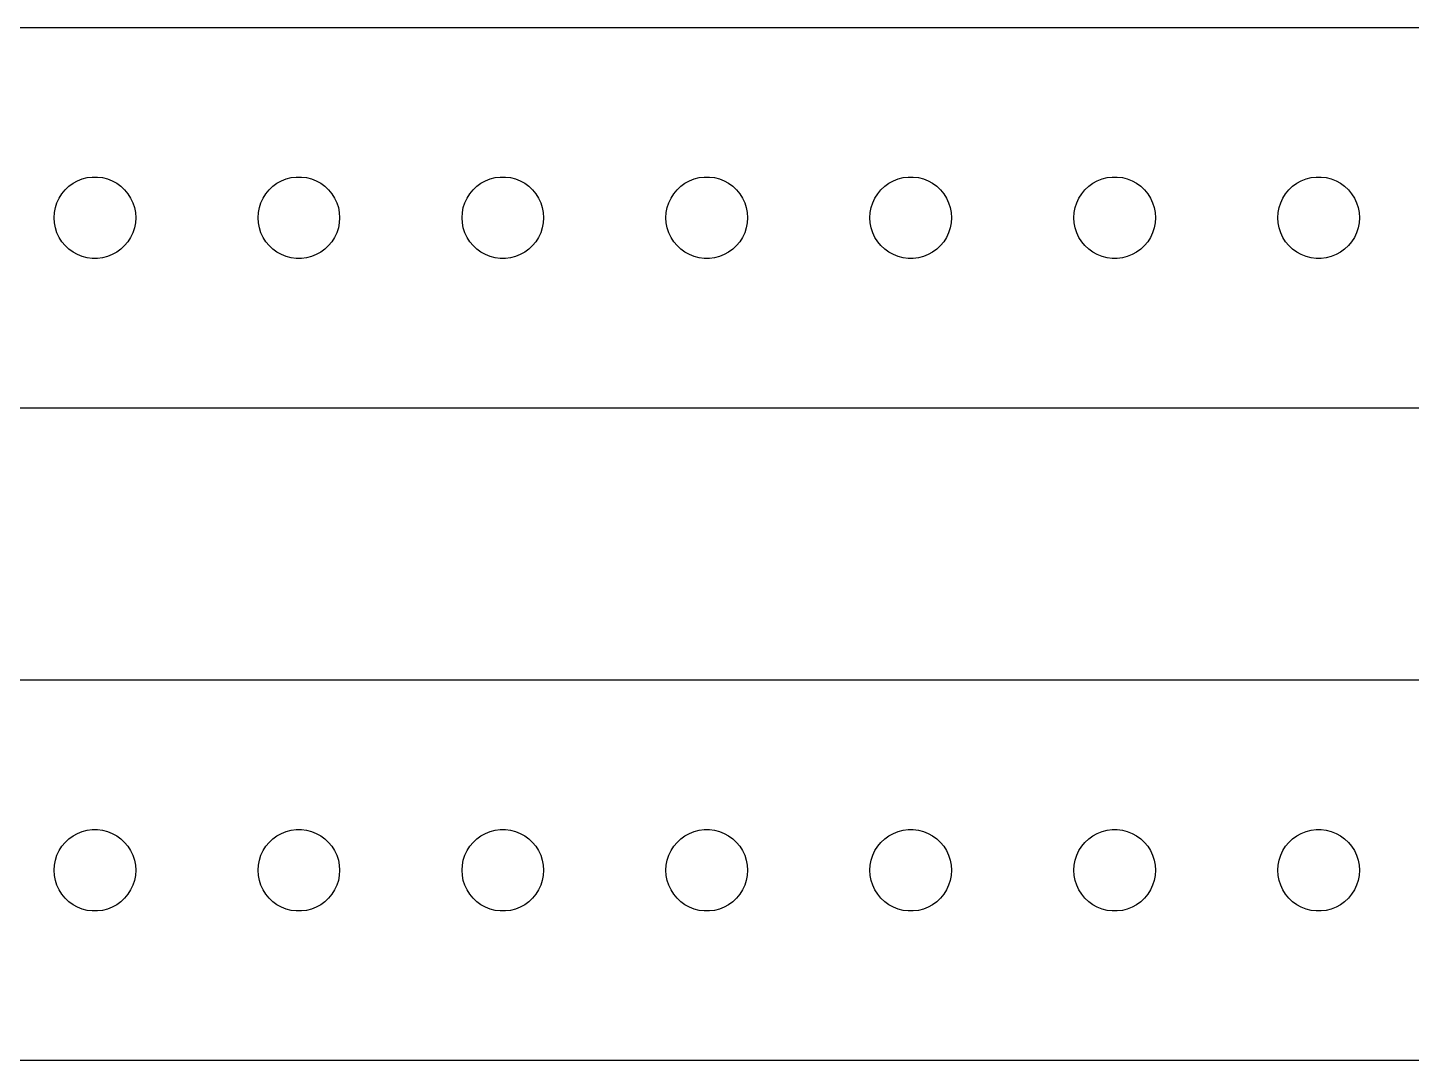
# Model space of a CAD drawing. Header units: metres. Extents: x -187 to 187, y 17 to 55.
# Drawn here: x 42.5 to 93.4, y 17 to 55 of the extents above; entities that cross this region are included whole.
import ezdxf

# ---------------------------------------------------------------- set-up
doc = ezdxf.new("R2010")
doc.units = ezdxf.units.M

msp = doc.modelspace()

# ---------------------------------------------------------------- linework, layer by layer
for p, q in [((182.314, 54.9901), (-182.314, 54.9901)), ((44.1963, 49.2665), (44.3613, 49.3572)), ((44.3613, 49.3572), (44.5365, 49.4266)), ((44.5365, 49.4266), (44.7189, 49.4734)), ((44.7189, 49.4734), (44.9058, 49.497)), ((44.9058, 49.497), (45.0942, 49.497)), ((45.0942, 49.497), (45.2811, 49.4734)), ((45.2811, 49.4734), (45.4635, 49.4266)), ((45.4635, 49.4266), (45.6387, 49.3572)), ((45.6387, 49.3572), (45.8037, 49.2665)), ((51.6963, 49.2665), (51.8613, 49.3572)), ((51.8613, 49.3572), (52.0365, 49.4266)), ((52.0365, 49.4266), (52.2189, 49.4734)), ((52.2189, 49.4734), (52.4058, 49.497)), ((52.4058, 49.497), (52.5942, 49.497)), ((52.5942, 49.497), (52.7811, 49.4734)), ((52.7811, 49.4734), (52.9635, 49.4266)), ((52.9635, 49.4266), (53.1387, 49.3572)), ((53.1387, 49.3572), (53.3037, 49.2665)), ((59.1963, 49.2665), (59.3613, 49.3572)), ((59.3613, 49.3572), (59.5365, 49.4266)), ((59.5365, 49.4266), (59.7189, 49.4734)), ((59.7189, 49.4734), (59.9058, 49.497)), ((59.9058, 49.497), (60.0942, 49.497)), ((60.0942, 49.497), (60.2811, 49.4734)), ((60.2811, 49.4734), (60.4635, 49.4266)), ((60.4635, 49.4266), (60.6387, 49.3572)), ((60.6387, 49.3572), (60.8037, 49.2665)), ((66.6963, 49.2665), (66.8613, 49.3572)), ((66.8613, 49.3572), (67.0365, 49.4266)), ((67.0365, 49.4266), (67.2189, 49.4734)), ((67.2189, 49.4734), (67.4058, 49.497)), ((67.4058, 49.497), (67.5942, 49.497)), ((67.5942, 49.497), (67.7811, 49.4734)), ((67.7811, 49.4734), (67.9635, 49.4266)), ((67.9635, 49.4266), (68.1387, 49.3572)), ((68.1387, 49.3572), (68.3037, 49.2665)), ((74.1963, 49.2665), (74.3613, 49.3572)), ((74.3613, 49.3572), (74.5365, 49.4266)), ((74.5365, 49.4266), (74.7189, 49.4734)), ((74.7189, 49.4734), (74.9058, 49.497)), ((74.9058, 49.497), (75.0942, 49.497)), ((75.0942, 49.497), (75.2811, 49.4734)), ((75.2811, 49.4734), (75.4635, 49.4266)), ((75.4635, 49.4266), (75.6387, 49.3572)), ((75.6387, 49.3572), (75.8037, 49.2665)), ((81.6963, 49.2665), (81.8613, 49.3572)), ((81.8613, 49.3572), (82.0365, 49.4266)), ((82.0365, 49.4266), (82.2189, 49.4734)), ((82.2189, 49.4734), (82.4058, 49.497)), ((82.4058, 49.497), (82.5942, 49.497)), ((82.5942, 49.497), (82.7811, 49.4734)), ((82.7811, 49.4734), (82.9635, 49.4266)), ((82.9635, 49.4266), (83.1387, 49.3572)), ((83.1387, 49.3572), (83.3037, 49.2665)), ((89.1963, 49.2665), (89.3613, 49.3572)), ((89.3613, 49.3572), (89.5365, 49.4266)), ((89.5365, 49.4266), (89.7189, 49.4734)), ((89.7189, 49.4734), (89.9058, 49.497)), ((89.9058, 49.497), (90.0942, 49.497)), ((90.0942, 49.497), (90.2811, 49.4734)), ((90.2811, 49.4734), (90.4635, 49.4266)), ((90.4635, 49.4266), (90.6387, 49.3572)), ((90.6387, 49.3572), (90.8037, 49.2665)), ((43.6855, 48.7226), (43.7865, 48.8817)), ((43.7865, 48.8817), (43.9065, 49.0268)), ((43.9065, 49.0268), (44.0439, 49.1558)), ((44.0439, 49.1558), (44.1963, 49.2665)), ((45.8037, 49.2665), (45.9561, 49.1558)), ((45.9561, 49.1558), (46.0934, 49.0268)), ((46.0934, 49.0268), (46.2135, 48.8817)), ((46.2135, 48.8817), (46.3145, 48.7226)), ((51.1855, 48.7226), (51.2865, 48.8817)), ((51.2865, 48.8817), (51.4065, 49.0268)), ((51.4065, 49.0268), (51.5439, 49.1558)), ((51.5439, 49.1558), (51.6963, 49.2665)), ((53.3037, 49.2665), (53.4561, 49.1558)), ((53.4561, 49.1558), (53.5934, 49.0268)), ((53.5934, 49.0268), (53.7135, 48.8817)), ((53.7135, 48.8817), (53.8145, 48.7226)), ((58.6855, 48.7226), (58.7865, 48.8817)), ((58.7865, 48.8817), (58.9065, 49.0268)), ((58.9065, 49.0268), (59.0439, 49.1558)), ((59.0439, 49.1558), (59.1963, 49.2665)), ((60.8037, 49.2665), (60.9561, 49.1558)), ((60.9561, 49.1558), (61.0934, 49.0268)), ((61.0934, 49.0268), (61.2135, 48.8817)), ((61.2135, 48.8817), (61.3145, 48.7226)), ((66.1855, 48.7226), (66.2865, 48.8817)), ((66.2865, 48.8817), (66.4065, 49.0268)), ((66.4065, 49.0268), (66.5439, 49.1558)), ((66.5439, 49.1558), (66.6963, 49.2665)), ((68.3037, 49.2665), (68.4561, 49.1558)), ((68.4561, 49.1558), (68.5934, 49.0268)), ((68.5934, 49.0268), (68.7135, 48.8817)), ((68.7135, 48.8817), (68.8145, 48.7226)), ((73.6855, 48.7226), (73.7865, 48.8817)), ((73.7865, 48.8817), (73.9065, 49.0268)), ((73.9065, 49.0268), (74.0439, 49.1558)), ((74.0439, 49.1558), (74.1963, 49.2665)), ((75.8037, 49.2665), (75.9561, 49.1558)), ((75.9561, 49.1558), (76.0934, 49.0268)), ((76.0934, 49.0268), (76.2135, 48.8817)), ((76.2135, 48.8817), (76.3145, 48.7226)), ((81.1855, 48.7226), (81.2865, 48.8817)), ((81.2865, 48.8817), (81.4065, 49.0268)), ((81.4065, 49.0268), (81.5439, 49.1558)), ((81.5439, 49.1558), (81.6963, 49.2665)), ((83.3037, 49.2665), (83.4561, 49.1558)), ((83.4561, 49.1558), (83.5934, 49.0268)), ((83.5934, 49.0268), (83.7135, 48.8817)), ((83.7135, 48.8817), (83.8145, 48.7226)), ((88.6855, 48.7226), (88.7865, 48.8817)), ((88.7865, 48.8817), (88.9065, 49.0268)), ((88.9065, 49.0268), (89.0439, 49.1558)), ((89.0439, 49.1558), (89.1963, 49.2665)), ((90.8037, 49.2665), (90.9561, 49.1558)), ((90.9561, 49.1558), (91.0934, 49.0268)), ((91.0934, 49.0268), (91.2135, 48.8817)), ((91.2135, 48.8817), (91.3145, 48.7226)), ((43.5118, 48.188), (43.5471, 48.373)), ((43.5471, 48.373), (43.6053, 48.5522)), ((43.6053, 48.5522), (43.6855, 48.7226)), ((46.3145, 48.7226), (46.3947, 48.5522)), ((46.3947, 48.5522), (46.4529, 48.373)), ((46.4529, 48.373), (46.4882, 48.188)), ((51.0118, 48.188), (51.0471, 48.373)), ((51.0471, 48.373), (51.1053, 48.5522)), ((51.1053, 48.5522), (51.1855, 48.7226)), ((53.8145, 48.7226), (53.8947, 48.5522)), ((53.8947, 48.5522), (53.9529, 48.373)), ((53.9529, 48.373), (53.9882, 48.188)), ((58.5118, 48.188), (58.5471, 48.373)), ((58.5471, 48.373), (58.6053, 48.5522)), ((58.6053, 48.5522), (58.6855, 48.7226)), ((61.3145, 48.7226), (61.3947, 48.5522)), ((61.3947, 48.5522), (61.4529, 48.373)), ((61.4529, 48.373), (61.4882, 48.188)), ((66.0118, 48.188), (66.0471, 48.373)), ((66.0471, 48.373), (66.1053, 48.5522)), ((66.1053, 48.5522), (66.1855, 48.7226)), ((68.8145, 48.7226), (68.8947, 48.5522)), ((68.8947, 48.5522), (68.9529, 48.373)), ((68.9529, 48.373), (68.9882, 48.188)), ((73.5118, 48.188), (73.5471, 48.373)), ((73.5471, 48.373), (73.6053, 48.5522)), ((73.6053, 48.5522), (73.6855, 48.7226)), ((76.3145, 48.7226), (76.3947, 48.5522)), ((76.3947, 48.5522), (76.4529, 48.373)), ((76.4529, 48.373), (76.4882, 48.188)), ((81.0118, 48.188), (81.0471, 48.373)), ((81.0471, 48.373), (81.1053, 48.5522)), ((81.1053, 48.5522), (81.1855, 48.7226)), ((83.8145, 48.7226), (83.8947, 48.5522)), ((83.8947, 48.5522), (83.9529, 48.373)), ((83.9529, 48.373), (83.9882, 48.188)), ((88.5118, 48.188), (88.5471, 48.373)), ((88.5471, 48.373), (88.6053, 48.5522)), ((88.6053, 48.5522), (88.6855, 48.7226)), ((91.3145, 48.7226), (91.3947, 48.5522)), ((91.3947, 48.5522), (91.4529, 48.373)), ((91.4529, 48.373), (91.4882, 48.188)), ((43.5, 48), (43.5118, 48.188)), ((43.5118, 47.812), (43.5, 48)), ((46.4882, 48.188), (46.5, 48)), ((46.5, 48), (46.4882, 47.812)), ((51, 48), (51.0118, 48.188)), ((51.0118, 47.812), (51, 48)), ((53.9882, 48.188), (54, 48)), ((54, 48), (53.9882, 47.812)), ((58.5, 48), (58.5118, 48.188)), ((58.5118, 47.812), (58.5, 48)), ((61.4882, 48.188), (61.5, 48)), ((61.5, 48), (61.4882, 47.812)), ((66, 48), (66.0118, 48.188)), ((66.0118, 47.812), (66, 48)), ((68.9882, 48.188), (69, 48)), ((69, 48), (68.9882, 47.812)), ((73.5, 48), (73.5118, 48.188)), ((73.5118, 47.812), (73.5, 48)), ((76.4882, 48.188), (76.5, 48)), ((76.5, 48), (76.4882, 47.812)), ((81, 48), (81.0118, 48.188)), ((81.0118, 47.812), (81, 48)), ((83.9882, 48.188), (84, 48)), ((84, 48), (83.9882, 47.812)), ((88.5, 48), (88.5118, 48.188)), ((88.5118, 47.812), (88.5, 48)), ((91.4882, 48.188), (91.5, 48)), ((91.5, 48), (91.4882, 47.812)), ((43.5471, 47.627), (43.5118, 47.812)), ((43.6053, 47.4478), (43.5471, 47.627)), ((43.6855, 47.2774), (43.6053, 47.4478)), ((46.3947, 47.4478), (46.3145, 47.2774)), ((46.4529, 47.627), (46.3947, 47.4478)), ((46.4882, 47.812), (46.4529, 47.627)), ((51.0471, 47.627), (51.0118, 47.812)), ((51.1053, 47.4478), (51.0471, 47.627)), ((51.1855, 47.2774), (51.1053, 47.4478)), ((53.8947, 47.4478), (53.8145, 47.2774)), ((53.9529, 47.627), (53.8947, 47.4478)), ((53.9882, 47.812), (53.9529, 47.627)), ((58.5471, 47.627), (58.5118, 47.812)), ((58.6053, 47.4478), (58.5471, 47.627)), ((58.6855, 47.2774), (58.6053, 47.4478)), ((61.3947, 47.4478), (61.3145, 47.2774)), ((61.4529, 47.627), (61.3947, 47.4478)), ((61.4882, 47.812), (61.4529, 47.627)), ((66.0471, 47.627), (66.0118, 47.812)), ((66.1053, 47.4478), (66.0471, 47.627)), ((66.1855, 47.2774), (66.1053, 47.4478)), ((68.8947, 47.4478), (68.8145, 47.2774)), ((68.9529, 47.627), (68.8947, 47.4478)), ((68.9882, 47.812), (68.9529, 47.627)), ((73.5471, 47.627), (73.5118, 47.812)), ((73.6053, 47.4478), (73.5471, 47.627)), ((73.6855, 47.2774), (73.6053, 47.4478)), ((76.3947, 47.4478), (76.3145, 47.2774)), ((76.4529, 47.627), (76.3947, 47.4478)), ((76.4882, 47.812), (76.4529, 47.627)), ((81.0471, 47.627), (81.0118, 47.812)), ((81.1053, 47.4478), (81.0471, 47.627)), ((81.1855, 47.2774), (81.1053, 47.4478)), ((83.8947, 47.4478), (83.8145, 47.2774)), ((83.9529, 47.627), (83.8947, 47.4478)), ((83.9882, 47.812), (83.9529, 47.627)), ((88.5471, 47.627), (88.5118, 47.812)), ((88.6053, 47.4478), (88.5471, 47.627)), ((88.6855, 47.2774), (88.6053, 47.4478)), ((91.3947, 47.4478), (91.3145, 47.2774)), ((91.4529, 47.627), (91.3947, 47.4478)), ((91.4882, 47.812), (91.4529, 47.627)), ((43.7865, 47.1183), (43.6855, 47.2774)), ((43.9065, 46.9732), (43.7865, 47.1183)), ((44.0439, 46.8442), (43.9065, 46.9732)), ((44.1963, 46.7335), (44.0439, 46.8442)), ((45.9561, 46.8442), (45.8037, 46.7335)), ((46.0934, 46.9732), (45.9561, 46.8442)), ((46.2135, 47.1183), (46.0934, 46.9732)), ((46.3145, 47.2774), (46.2135, 47.1183)), ((51.2865, 47.1183), (51.1855, 47.2774)), ((51.4065, 46.9732), (51.2865, 47.1183)), ((51.5439, 46.8442), (51.4065, 46.9732)), ((51.6963, 46.7335), (51.5439, 46.8442)), ((53.4561, 46.8442), (53.3037, 46.7335)), ((53.5934, 46.9732), (53.4561, 46.8442)), ((53.7135, 47.1183), (53.5934, 46.9732)), ((53.8145, 47.2774), (53.7135, 47.1183)), ((58.7865, 47.1183), (58.6855, 47.2774)), ((58.9065, 46.9732), (58.7865, 47.1183)), ((59.0439, 46.8442), (58.9065, 46.9732)), ((59.1963, 46.7335), (59.0439, 46.8442)), ((60.9561, 46.8442), (60.8037, 46.7335)), ((61.0934, 46.9732), (60.9561, 46.8442)), ((61.2135, 47.1183), (61.0934, 46.9732)), ((61.3145, 47.2774), (61.2135, 47.1183)), ((66.2865, 47.1183), (66.1855, 47.2774)), ((66.4065, 46.9732), (66.2865, 47.1183)), ((66.5439, 46.8442), (66.4065, 46.9732)), ((66.6963, 46.7335), (66.5439, 46.8442)), ((68.4561, 46.8442), (68.3037, 46.7335)), ((68.5934, 46.9732), (68.4561, 46.8442)), ((68.7135, 47.1183), (68.5934, 46.9732)), ((68.8145, 47.2774), (68.7135, 47.1183)), ((73.7865, 47.1183), (73.6855, 47.2774)), ((73.9065, 46.9732), (73.7865, 47.1183)), ((74.0439, 46.8442), (73.9065, 46.9732)), ((74.1963, 46.7335), (74.0439, 46.8442)), ((75.9561, 46.8442), (75.8037, 46.7335)), ((76.0934, 46.9732), (75.9561, 46.8442)), ((76.2135, 47.1183), (76.0934, 46.9732)), ((76.3145, 47.2774), (76.2135, 47.1183)), ((81.2865, 47.1183), (81.1855, 47.2774)), ((81.4065, 46.9732), (81.2865, 47.1183)), ((81.5439, 46.8442), (81.4065, 46.9732)), ((81.6963, 46.7335), (81.5439, 46.8442)), ((83.4561, 46.8442), (83.3037, 46.7335)), ((83.5934, 46.9732), (83.4561, 46.8442)), ((83.7135, 47.1183), (83.5934, 46.9732)), ((83.8145, 47.2774), (83.7135, 47.1183)), ((88.7865, 47.1183), (88.6855, 47.2774)), ((88.9065, 46.9732), (88.7865, 47.1183)), ((89.0439, 46.8442), (88.9065, 46.9732)), ((89.1963, 46.7335), (89.0439, 46.8442)), ((90.9561, 46.8442), (90.8037, 46.7335)), ((91.0934, 46.9732), (90.9561, 46.8442)), ((91.2135, 47.1183), (91.0934, 46.9732)), ((91.3145, 47.2774), (91.2135, 47.1183)), ((44.3613, 46.6428), (44.1963, 46.7335)), ((44.5365, 46.5734), (44.3613, 46.6428)), ((44.7189, 46.5266), (44.5365, 46.5734)), ((44.9058, 46.503), (44.7189, 46.5266)), ((45.0942, 46.503), (44.9058, 46.503)), ((45.2811, 46.5266), (45.0942, 46.503)), ((45.4635, 46.5734), (45.2811, 46.5266)), ((45.6387, 46.6428), (45.4635, 46.5734)), ((45.8037, 46.7335), (45.6387, 46.6428)), ((51.8613, 46.6428), (51.6963, 46.7335)), ((52.0365, 46.5734), (51.8613, 46.6428)), ((52.2189, 46.5266), (52.0365, 46.5734)), ((52.4058, 46.503), (52.2189, 46.5266)), ((52.5942, 46.503), (52.4058, 46.503)), ((52.7811, 46.5266), (52.5942, 46.503)), ((52.9635, 46.5734), (52.7811, 46.5266)), ((53.1387, 46.6428), (52.9635, 46.5734)), ((53.3037, 46.7335), (53.1387, 46.6428)), ((59.3613, 46.6428), (59.1963, 46.7335)), ((59.5365, 46.5734), (59.3613, 46.6428)), ((59.7189, 46.5266), (59.5365, 46.5734)), ((59.9058, 46.503), (59.7189, 46.5266)), ((60.0942, 46.503), (59.9058, 46.503)), ((60.2811, 46.5266), (60.0942, 46.503)), ((60.4635, 46.5734), (60.2811, 46.5266)), ((60.6387, 46.6428), (60.4635, 46.5734)), ((60.8037, 46.7335), (60.6387, 46.6428)), ((66.8613, 46.6428), (66.6963, 46.7335)), ((67.0365, 46.5734), (66.8613, 46.6428)), ((67.2189, 46.5266), (67.0365, 46.5734)), ((67.4058, 46.503), (67.2189, 46.5266)), ((67.5942, 46.503), (67.4058, 46.503)), ((67.7811, 46.5266), (67.5942, 46.503)), ((67.9635, 46.5734), (67.7811, 46.5266)), ((68.1387, 46.6428), (67.9635, 46.5734)), ((68.3037, 46.7335), (68.1387, 46.6428)), ((74.3613, 46.6428), (74.1963, 46.7335)), ((74.5365, 46.5734), (74.3613, 46.6428)), ((74.7189, 46.5266), (74.5365, 46.5734)), ((74.9058, 46.503), (74.7189, 46.5266)), ((75.0942, 46.503), (74.9058, 46.503)), ((75.2811, 46.5266), (75.0942, 46.503)), ((75.4635, 46.5734), (75.2811, 46.5266)), ((75.6387, 46.6428), (75.4635, 46.5734)), ((75.8037, 46.7335), (75.6387, 46.6428)), ((81.8613, 46.6428), (81.6963, 46.7335)), ((82.0365, 46.5734), (81.8613, 46.6428)), ((82.2189, 46.5266), (82.0365, 46.5734)), ((82.4058, 46.503), (82.2189, 46.5266)), ((82.5942, 46.503), (82.4058, 46.503)), ((82.7811, 46.5266), (82.5942, 46.503)), ((82.9635, 46.5734), (82.7811, 46.5266)), ((83.1387, 46.6428), (82.9635, 46.5734)), ((83.3037, 46.7335), (83.1387, 46.6428)), ((89.3613, 46.6428), (89.1963, 46.7335)), ((89.5365, 46.5734), (89.3613, 46.6428)), ((89.7189, 46.5266), (89.5365, 46.5734)), ((89.9058, 46.503), (89.7189, 46.5266)), ((90.0942, 46.503), (89.9058, 46.503)), ((90.2811, 46.5266), (90.0942, 46.503)), ((90.4635, 46.5734), (90.2811, 46.5266)), ((90.6387, 46.6428), (90.4635, 46.5734)), ((90.8037, 46.7335), (90.6387, 46.6428)), ((-182.314, 41.0099), (182.314, 41.0099)), ((182.314, 30.9901), (-182.314, 30.9901)), ((44.5365, 25.4266), (44.7189, 25.4734)), ((44.7189, 25.4734), (44.9058, 25.497)), ((44.9058, 25.497), (45.0942, 25.497)), ((45.0942, 25.497), (45.2811, 25.4734)), ((45.2811, 25.4734), (45.4635, 25.4266)), ((52.0365, 25.4266), (52.2189, 25.4734)), ((52.2189, 25.4734), (52.4058, 25.497)), ((52.4058, 25.497), (52.5942, 25.497)), ((52.5942, 25.497), (52.7811, 25.4734)), ((52.7811, 25.4734), (52.9635, 25.4266)), ((59.5365, 25.4266), (59.7189, 25.4734)), ((59.7189, 25.4734), (59.9058, 25.497)), ((59.9058, 25.497), (60.0942, 25.497)), ((60.0942, 25.497), (60.2811, 25.4734)), ((60.2811, 25.4734), (60.4635, 25.4266)), ((67.0365, 25.4266), (67.2189, 25.4734)), ((67.2189, 25.4734), (67.4058, 25.497)), ((67.4058, 25.497), (67.5942, 25.497)), ((67.5942, 25.497), (67.7811, 25.4734)), ((67.7811, 25.4734), (67.9635, 25.4266)), ((74.5365, 25.4266), (74.7189, 25.4734)), ((74.7189, 25.4734), (74.9058, 25.497)), ((74.9058, 25.497), (75.0942, 25.497)), ((75.0942, 25.497), (75.2811, 25.4734)), ((75.2811, 25.4734), (75.4635, 25.4266)), ((82.0365, 25.4266), (82.2189, 25.4734)), ((82.2189, 25.4734), (82.4058, 25.497)), ((82.4058, 25.497), (82.5942, 25.497)), ((82.5942, 25.497), (82.7811, 25.4734)), ((82.7811, 25.4734), (82.9635, 25.4266)), ((89.5365, 25.4266), (89.7189, 25.4734)), ((89.7189, 25.4734), (89.9058, 25.497)), ((89.9058, 25.497), (90.0942, 25.497)), ((90.0942, 25.497), (90.2811, 25.4734)), ((90.2811, 25.4734), (90.4635, 25.4266)), ((43.7865, 24.8817), (43.9065, 25.0268)), ((43.9065, 25.0268), (44.0439, 25.1558)), ((44.0439, 25.1558), (44.1963, 25.2665)), ((44.1963, 25.2665), (44.3613, 25.3572)), ((44.3613, 25.3572), (44.5365, 25.4266)), ((45.4635, 25.4266), (45.6387, 25.3572)), ((45.6387, 25.3572), (45.8037, 25.2665)), ((45.8037, 25.2665), (45.9561, 25.1558)), ((45.9561, 25.1558), (46.0934, 25.0268)), ((46.0934, 25.0268), (46.2135, 24.8817)), ((51.2865, 24.8817), (51.4065, 25.0268)), ((51.4065, 25.0268), (51.5439, 25.1558)), ((51.5439, 25.1558), (51.6963, 25.2665)), ((51.6963, 25.2665), (51.8613, 25.3572)), ((51.8613, 25.3572), (52.0365, 25.4266)), ((52.9635, 25.4266), (53.1387, 25.3572)), ((53.1387, 25.3572), (53.3037, 25.2665)), ((53.3037, 25.2665), (53.4561, 25.1558)), ((53.4561, 25.1558), (53.5934, 25.0268)), ((53.5934, 25.0268), (53.7135, 24.8817)), ((58.7865, 24.8817), (58.9065, 25.0268)), ((58.9065, 25.0268), (59.0439, 25.1558)), ((59.0439, 25.1558), (59.1963, 25.2665)), ((59.1963, 25.2665), (59.3613, 25.3572)), ((59.3613, 25.3572), (59.5365, 25.4266)), ((60.4635, 25.4266), (60.6387, 25.3572)), ((60.6387, 25.3572), (60.8037, 25.2665)), ((60.8037, 25.2665), (60.9561, 25.1558)), ((60.9561, 25.1558), (61.0934, 25.0268)), ((61.0934, 25.0268), (61.2135, 24.8817)), ((66.2865, 24.8817), (66.4065, 25.0268)), ((66.4065, 25.0268), (66.5439, 25.1558)), ((66.5439, 25.1558), (66.6963, 25.2665)), ((66.6963, 25.2665), (66.8613, 25.3572)), ((66.8613, 25.3572), (67.0365, 25.4266)), ((67.9635, 25.4266), (68.1387, 25.3572)), ((68.1387, 25.3572), (68.3037, 25.2665)), ((68.3037, 25.2665), (68.4561, 25.1558)), ((68.4561, 25.1558), (68.5934, 25.0268)), ((68.5934, 25.0268), (68.7135, 24.8817)), ((73.7865, 24.8817), (73.9065, 25.0268)), ((73.9065, 25.0268), (74.0439, 25.1558)), ((74.0439, 25.1558), (74.1963, 25.2665)), ((74.1963, 25.2665), (74.3613, 25.3572)), ((74.3613, 25.3572), (74.5365, 25.4266)), ((75.4635, 25.4266), (75.6387, 25.3572)), ((75.6387, 25.3572), (75.8037, 25.2665)), ((75.8037, 25.2665), (75.9561, 25.1558)), ((75.9561, 25.1558), (76.0934, 25.0268)), ((76.0934, 25.0268), (76.2135, 24.8817)), ((81.2865, 24.8817), (81.4065, 25.0268)), ((81.4065, 25.0268), (81.5439, 25.1558)), ((81.5439, 25.1558), (81.6963, 25.2665)), ((81.6963, 25.2665), (81.8613, 25.3572)), ((81.8613, 25.3572), (82.0365, 25.4266)), ((82.9635, 25.4266), (83.1387, 25.3572)), ((83.1387, 25.3572), (83.3037, 25.2665)), ((83.3037, 25.2665), (83.4561, 25.1558)), ((83.4561, 25.1558), (83.5934, 25.0268)), ((83.5934, 25.0268), (83.7135, 24.8817)), ((88.7865, 24.8817), (88.9065, 25.0268)), ((88.9065, 25.0268), (89.0439, 25.1558)), ((89.0439, 25.1558), (89.1963, 25.2665)), ((89.1963, 25.2665), (89.3613, 25.3572)), ((89.3613, 25.3572), (89.5365, 25.4266)), ((90.4635, 25.4266), (90.6387, 25.3572)), ((90.6387, 25.3572), (90.8037, 25.2665)), ((90.8037, 25.2665), (90.9561, 25.1558)), ((90.9561, 25.1558), (91.0934, 25.0268)), ((91.0934, 25.0268), (91.2135, 24.8817)), ((43.5471, 24.373), (43.6053, 24.5522)), ((43.6053, 24.5522), (43.6855, 24.7226)), ((43.6855, 24.7226), (43.7865, 24.8817)), ((46.2135, 24.8817), (46.3145, 24.7226)), ((46.3145, 24.7226), (46.3947, 24.5522)), ((46.3947, 24.5522), (46.4529, 24.373)), ((51.0471, 24.373), (51.1053, 24.5522)), ((51.1053, 24.5522), (51.1855, 24.7226)), ((51.1855, 24.7226), (51.2865, 24.8817)), ((53.7135, 24.8817), (53.8145, 24.7226)), ((53.8145, 24.7226), (53.8947, 24.5522)), ((53.8947, 24.5522), (53.9529, 24.373)), ((58.5471, 24.373), (58.6053, 24.5522)), ((58.6053, 24.5522), (58.6855, 24.7226)), ((58.6855, 24.7226), (58.7865, 24.8817)), ((61.2135, 24.8817), (61.3145, 24.7226)), ((61.3145, 24.7226), (61.3947, 24.5522)), ((61.3947, 24.5522), (61.4529, 24.373)), ((66.0471, 24.373), (66.1053, 24.5522)), ((66.1053, 24.5522), (66.1855, 24.7226)), ((66.1855, 24.7226), (66.2865, 24.8817)), ((68.7135, 24.8817), (68.8145, 24.7226)), ((68.8145, 24.7226), (68.8947, 24.5522)), ((68.8947, 24.5522), (68.9529, 24.373)), ((73.5471, 24.373), (73.6053, 24.5522)), ((73.6053, 24.5522), (73.6855, 24.7226)), ((73.6855, 24.7226), (73.7865, 24.8817)), ((76.2135, 24.8817), (76.3145, 24.7226)), ((76.3145, 24.7226), (76.3947, 24.5522)), ((76.3947, 24.5522), (76.4529, 24.373)), ((81.0471, 24.373), (81.1053, 24.5522)), ((81.1053, 24.5522), (81.1855, 24.7226)), ((81.1855, 24.7226), (81.2865, 24.8817)), ((83.7135, 24.8817), (83.8145, 24.7226)), ((83.8145, 24.7226), (83.8947, 24.5522)), ((83.8947, 24.5522), (83.9529, 24.373)), ((88.5471, 24.373), (88.6053, 24.5522)), ((88.6053, 24.5522), (88.6855, 24.7226)), ((88.6855, 24.7226), (88.7865, 24.8817)), ((91.2135, 24.8817), (91.3145, 24.7226)), ((91.3145, 24.7226), (91.3947, 24.5522)), ((91.3947, 24.5522), (91.4529, 24.373)), ((43.5, 24), (43.5118, 24.188)), ((43.5118, 23.812), (43.5, 24)), ((43.5118, 24.188), (43.5471, 24.373)), ((46.4529, 24.373), (46.4882, 24.188)), ((46.4882, 24.188), (46.5, 24)), ((46.5, 24), (46.4882, 23.812)), ((51, 24), (51.0118, 24.188)), ((51.0118, 23.812), (51, 24)), ((51.0118, 24.188), (51.0471, 24.373)), ((53.9529, 24.373), (53.9882, 24.188)), ((53.9882, 24.188), (54, 24)), ((54, 24), (53.9882, 23.812)), ((58.5, 24), (58.5118, 24.188)), ((58.5118, 23.812), (58.5, 24)), ((58.5118, 24.188), (58.5471, 24.373)), ((61.4529, 24.373), (61.4882, 24.188)), ((61.4882, 24.188), (61.5, 24)), ((61.5, 24), (61.4882, 23.812)), ((66, 24), (66.0118, 24.188)), ((66.0118, 23.812), (66, 24)), ((66.0118, 24.188), (66.0471, 24.373)), ((68.9529, 24.373), (68.9882, 24.188)), ((68.9882, 24.188), (69, 24)), ((69, 24), (68.9882, 23.812)), ((73.5, 24), (73.5118, 24.188)), ((73.5118, 23.812), (73.5, 24)), ((73.5118, 24.188), (73.5471, 24.373)), ((76.4529, 24.373), (76.4882, 24.188)), ((76.4882, 24.188), (76.5, 24)), ((76.5, 24), (76.4882, 23.812)), ((81, 24), (81.0118, 24.188)), ((81.0118, 23.812), (81, 24)), ((81.0118, 24.188), (81.0471, 24.373)), ((83.9529, 24.373), (83.9882, 24.188)), ((83.9882, 24.188), (84, 24)), ((84, 24), (83.9882, 23.812)), ((88.5, 24), (88.5118, 24.188)), ((88.5118, 23.812), (88.5, 24)), ((88.5118, 24.188), (88.5471, 24.373)), ((91.4529, 24.373), (91.4882, 24.188)), ((91.4882, 24.188), (91.5, 24)), ((91.5, 24), (91.4882, 23.812)), ((43.5471, 23.627), (43.5118, 23.812)), ((43.6053, 23.4478), (43.5471, 23.627)), ((43.6855, 23.2774), (43.6053, 23.4478)), ((46.3947, 23.4478), (46.3145, 23.2774)), ((46.4529, 23.627), (46.3947, 23.4478)), ((46.4882, 23.812), (46.4529, 23.627)), ((51.0471, 23.627), (51.0118, 23.812)), ((51.1053, 23.4478), (51.0471, 23.627)), ((51.1855, 23.2774), (51.1053, 23.4478)), ((53.8947, 23.4478), (53.8145, 23.2774)), ((53.9529, 23.627), (53.8947, 23.4478)), ((53.9882, 23.812), (53.9529, 23.627)), ((58.5471, 23.627), (58.5118, 23.812)), ((58.6053, 23.4478), (58.5471, 23.627)), ((58.6855, 23.2774), (58.6053, 23.4478)), ((61.3947, 23.4478), (61.3145, 23.2774)), ((61.4529, 23.627), (61.3947, 23.4478)), ((61.4882, 23.812), (61.4529, 23.627)), ((66.0471, 23.627), (66.0118, 23.812)), ((66.1053, 23.4478), (66.0471, 23.627)), ((66.1855, 23.2774), (66.1053, 23.4478)), ((68.8947, 23.4478), (68.8145, 23.2774)), ((68.9529, 23.627), (68.8947, 23.4478)), ((68.9882, 23.812), (68.9529, 23.627)), ((73.5471, 23.627), (73.5118, 23.812)), ((73.6053, 23.4478), (73.5471, 23.627)), ((73.6855, 23.2774), (73.6053, 23.4478)), ((76.3947, 23.4478), (76.3145, 23.2774)), ((76.4529, 23.627), (76.3947, 23.4478)), ((76.4882, 23.812), (76.4529, 23.627)), ((81.0471, 23.627), (81.0118, 23.812)), ((81.1053, 23.4478), (81.0471, 23.627)), ((81.1855, 23.2774), (81.1053, 23.4478)), ((83.8947, 23.4478), (83.8145, 23.2774)), ((83.9529, 23.627), (83.8947, 23.4478)), ((83.9882, 23.812), (83.9529, 23.627)), ((88.5471, 23.627), (88.5118, 23.812)), ((88.6053, 23.4478), (88.5471, 23.627)), ((88.6855, 23.2774), (88.6053, 23.4478)), ((91.3947, 23.4478), (91.3145, 23.2774)), ((91.4529, 23.627), (91.3947, 23.4478)), ((91.4882, 23.812), (91.4529, 23.627)), ((43.7865, 23.1183), (43.6855, 23.2774)), ((43.9065, 22.9732), (43.7865, 23.1183)), ((44.0439, 22.8442), (43.9065, 22.9732)), ((46.0934, 22.9732), (45.9561, 22.8442)), ((46.2135, 23.1183), (46.0934, 22.9732)), ((46.3145, 23.2774), (46.2135, 23.1183)), ((51.2865, 23.1183), (51.1855, 23.2774)), ((51.4065, 22.9732), (51.2865, 23.1183)), ((51.5439, 22.8442), (51.4065, 22.9732)), ((53.5934, 22.9732), (53.4561, 22.8442)), ((53.7135, 23.1183), (53.5934, 22.9732)), ((53.8145, 23.2774), (53.7135, 23.1183)), ((58.7865, 23.1183), (58.6855, 23.2774)), ((58.9065, 22.9732), (58.7865, 23.1183)), ((59.0439, 22.8442), (58.9065, 22.9732)), ((61.0934, 22.9732), (60.9561, 22.8442)), ((61.2135, 23.1183), (61.0934, 22.9732)), ((61.3145, 23.2774), (61.2135, 23.1183)), ((66.2865, 23.1183), (66.1855, 23.2774)), ((66.4065, 22.9732), (66.2865, 23.1183)), ((66.5439, 22.8442), (66.4065, 22.9732)), ((68.5934, 22.9732), (68.4561, 22.8442)), ((68.7135, 23.1183), (68.5934, 22.9732)), ((68.8145, 23.2774), (68.7135, 23.1183)), ((73.7865, 23.1183), (73.6855, 23.2774)), ((73.9065, 22.9732), (73.7865, 23.1183)), ((74.0439, 22.8442), (73.9065, 22.9732)), ((76.0934, 22.9732), (75.9561, 22.8442)), ((76.2135, 23.1183), (76.0934, 22.9732)), ((76.3145, 23.2774), (76.2135, 23.1183)), ((81.2865, 23.1183), (81.1855, 23.2774)), ((81.4065, 22.9732), (81.2865, 23.1183)), ((81.5439, 22.8442), (81.4065, 22.9732)), ((83.5934, 22.9732), (83.4561, 22.8442)), ((83.7135, 23.1183), (83.5934, 22.9732)), ((83.8145, 23.2774), (83.7135, 23.1183)), ((88.7865, 23.1183), (88.6855, 23.2774)), ((88.9065, 22.9732), (88.7865, 23.1183)), ((89.0439, 22.8442), (88.9065, 22.9732)), ((91.0934, 22.9732), (90.9561, 22.8442)), ((91.2135, 23.1183), (91.0934, 22.9732)), ((91.3145, 23.2774), (91.2135, 23.1183)), ((44.1963, 22.7335), (44.0439, 22.8442)), ((44.3613, 22.6428), (44.1963, 22.7335)), ((44.5365, 22.5734), (44.3613, 22.6428)), ((44.7189, 22.5266), (44.5365, 22.5734)), ((44.9058, 22.503), (44.7189, 22.5266)), ((45.0942, 22.503), (44.9058, 22.503)), ((45.2811, 22.5266), (45.0942, 22.503)), ((45.4635, 22.5734), (45.2811, 22.5266)), ((45.6387, 22.6428), (45.4635, 22.5734)), ((45.8037, 22.7335), (45.6387, 22.6428)), ((45.9561, 22.8442), (45.8037, 22.7335)), ((51.6963, 22.7335), (51.5439, 22.8442)), ((51.8613, 22.6428), (51.6963, 22.7335)), ((52.0365, 22.5734), (51.8613, 22.6428)), ((52.2189, 22.5266), (52.0365, 22.5734)), ((52.4058, 22.503), (52.2189, 22.5266)), ((52.5942, 22.503), (52.4058, 22.503)), ((52.7811, 22.5266), (52.5942, 22.503)), ((52.9635, 22.5734), (52.7811, 22.5266)), ((53.1387, 22.6428), (52.9635, 22.5734)), ((53.3037, 22.7335), (53.1387, 22.6428)), ((53.4561, 22.8442), (53.3037, 22.7335)), ((59.1963, 22.7335), (59.0439, 22.8442)), ((59.3613, 22.6428), (59.1963, 22.7335)), ((59.5365, 22.5734), (59.3613, 22.6428)), ((59.7189, 22.5266), (59.5365, 22.5734)), ((59.9058, 22.503), (59.7189, 22.5266)), ((60.0942, 22.503), (59.9058, 22.503)), ((60.2811, 22.5266), (60.0942, 22.503)), ((60.4635, 22.5734), (60.2811, 22.5266)), ((60.6387, 22.6428), (60.4635, 22.5734)), ((60.8037, 22.7335), (60.6387, 22.6428)), ((60.9561, 22.8442), (60.8037, 22.7335)), ((66.6963, 22.7335), (66.5439, 22.8442)), ((66.8613, 22.6428), (66.6963, 22.7335)), ((67.0365, 22.5734), (66.8613, 22.6428)), ((67.2189, 22.5266), (67.0365, 22.5734)), ((67.4058, 22.503), (67.2189, 22.5266)), ((67.5942, 22.503), (67.4058, 22.503)), ((67.7811, 22.5266), (67.5942, 22.503)), ((67.9635, 22.5734), (67.7811, 22.5266)), ((68.1387, 22.6428), (67.9635, 22.5734)), ((68.3037, 22.7335), (68.1387, 22.6428)), ((68.4561, 22.8442), (68.3037, 22.7335)), ((74.1963, 22.7335), (74.0439, 22.8442)), ((74.3613, 22.6428), (74.1963, 22.7335)), ((74.5365, 22.5734), (74.3613, 22.6428)), ((74.7189, 22.5266), (74.5365, 22.5734)), ((74.9058, 22.503), (74.7189, 22.5266)), ((75.0942, 22.503), (74.9058, 22.503)), ((75.2811, 22.5266), (75.0942, 22.503)), ((75.4635, 22.5734), (75.2811, 22.5266)), ((75.6387, 22.6428), (75.4635, 22.5734)), ((75.8037, 22.7335), (75.6387, 22.6428)), ((75.9561, 22.8442), (75.8037, 22.7335)), ((81.6963, 22.7335), (81.5439, 22.8442)), ((81.8613, 22.6428), (81.6963, 22.7335)), ((82.0365, 22.5734), (81.8613, 22.6428)), ((82.2189, 22.5266), (82.0365, 22.5734)), ((82.4058, 22.503), (82.2189, 22.5266)), ((82.5942, 22.503), (82.4058, 22.503)), ((82.7811, 22.5266), (82.5942, 22.503)), ((82.9635, 22.5734), (82.7811, 22.5266)), ((83.1387, 22.6428), (82.9635, 22.5734)), ((83.3037, 22.7335), (83.1387, 22.6428)), ((83.4561, 22.8442), (83.3037, 22.7335)), ((89.1963, 22.7335), (89.0439, 22.8442)), ((89.3613, 22.6428), (89.1963, 22.7335)), ((89.5365, 22.5734), (89.3613, 22.6428)), ((89.7189, 22.5266), (89.5365, 22.5734)), ((89.9058, 22.503), (89.7189, 22.5266)), ((90.0942, 22.503), (89.9058, 22.503)), ((90.2811, 22.5266), (90.0942, 22.503)), ((90.4635, 22.5734), (90.2811, 22.5266)), ((90.6387, 22.6428), (90.4635, 22.5734)), ((90.8037, 22.7335), (90.6387, 22.6428)), ((90.9561, 22.8442), (90.8037, 22.7335)), ((-182.314, 17.0099), (182.314, 17.0099))]:
    msp.add_line(p, q)

doc.saveas('drawing.dxf')
